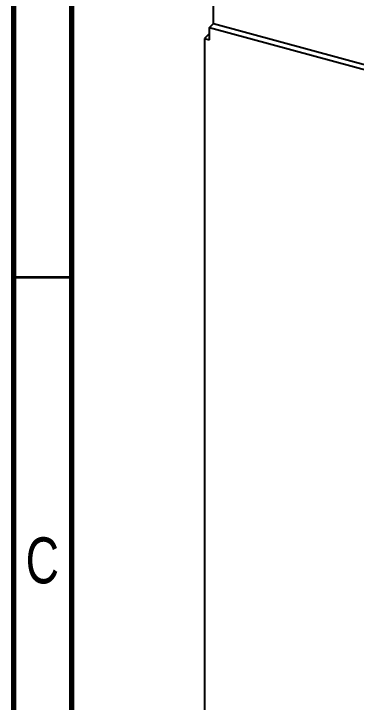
# Model space of a CAD drawing. Header units: millimetres. Extents: x 0 to 836, y 0 to 589.
# Drawn here: x 15 to 44.5, y 110.3 to 169.7 of the extents above; entities that cross this region are included whole.
import ezdxf

# ---------------------------------------------------------------- set-up
doc = ezdxf.new("R2010")
doc.units = ezdxf.units.MM
doc.styles.add('SLDTEXTSTYLE0', font='TXT', dxfattribs={"width": 0.75})

msp = doc.modelspace()

# ---------------------------------------------------------------- linework, layer by layer
at = {"color": 7, "linetype": 'Continuous', "lineweight": 70}
for p, q in [((15, 5), (15, 589)), ((20, 10), (20, 584))]:
    msp.add_line(p, q, dxfattribs=at)
at = {"color": 7, "linetype": 'Continuous', "lineweight": 25}
for p, q in [((32.21834, 168.90071), (32.21834, 173.82943)), ((31.86832, 168.55908), (32.21834, 168.90071)), ((32.21834, 168.90071), (219.71498, 117.94315)), ((31.86832, 167.48762), (31.86832, 168.55908)), ((31.86832, 168.55908), (219.36496, 117.60151)), ((31.86832, 168.03942), (31.42611, 167.60781)), ((31.42611, 167.60781), (31.42611, 86.17691)), ((31.42611, 167.60781), (31.86832, 167.48762))]:
    msp.add_line(p, q, dxfattribs=at)
at = {"color": 7, "linetype": 'Continuous', "lineweight": 35}
msp.add_line((20, 147), (15, 147), dxfattribs=at)

# ---------------------------------------------------------------- texts
at = {"color": 7, "linetype": 'Continuous', "lineweight": 0, "insert": (17.45866, 124.56015), "char_height": 3.96875, "attachment_point": 2, "style": 'SLDTEXTSTYLE0'}
msp.add_mtext('C', dxfattribs=at)

doc.saveas('drawing.dxf')
